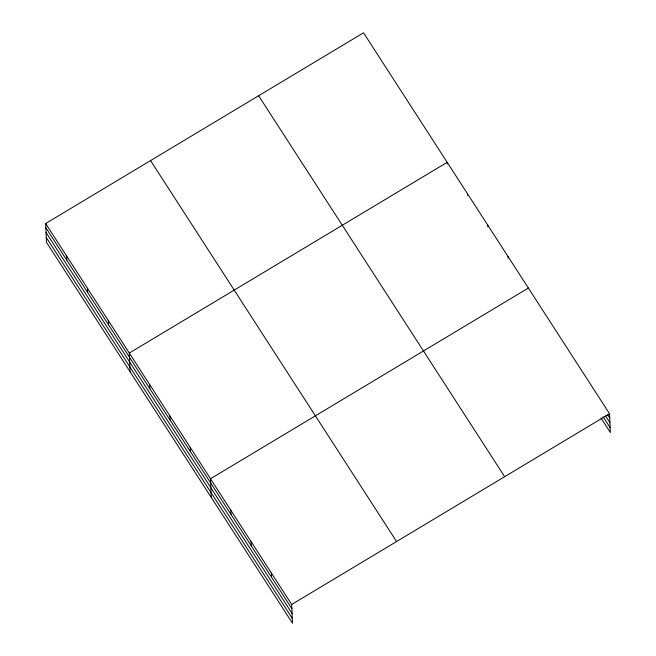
<?xml version="1.0" encoding="UTF-8"?>
<svg xmlns="http://www.w3.org/2000/svg" width="656" height="656" viewBox="0 0 656 656"><rect width="100%" height="100%" fill="white"/><g stroke="black" fill="none" stroke-linecap="round" stroke-linejoin="round"><path stroke-width="0.98" d="M45.658 223.524L291.682 604.471L292.469 623.2L46.445 242.253L45.658 223.524L363.531 32.8L609.555 413.747L610.342 432.476L601.019 418.036M528.367 288.033L210.494 478.757L211.281 497.486M291.682 604.471L609.555 413.747M607.538 414.535L609.727 417.929M605.545 415.937L609.932 422.726M603.012 416.634L610.137 427.671M258.636 95.743L504.661 476.682M150.56 160.589L396.577 541.536M45.838 227.706L291.854 608.653M46.035 232.511L292.059 613.45M46.24 237.456L292.264 618.403M508.072 256.603L508.146 258.275M487.777 225.18L487.843 226.853M467.482 193.75L467.548 195.422M447.253 163.992L447.179 162.319L129.306 353.051L130.093 371.772M271.387 573.041L271.559 577.223M251.084 541.618L251.264 545.8M230.789 510.188L230.969 514.37M190.199 447.335L190.371 451.517M169.896 415.904L170.076 420.086M149.601 384.473L149.781 388.655M108.396 320.669L108.568 324.851M87.486 288.287L87.658 292.469M66.568 255.906L66.748 260.088"/></g></svg>
